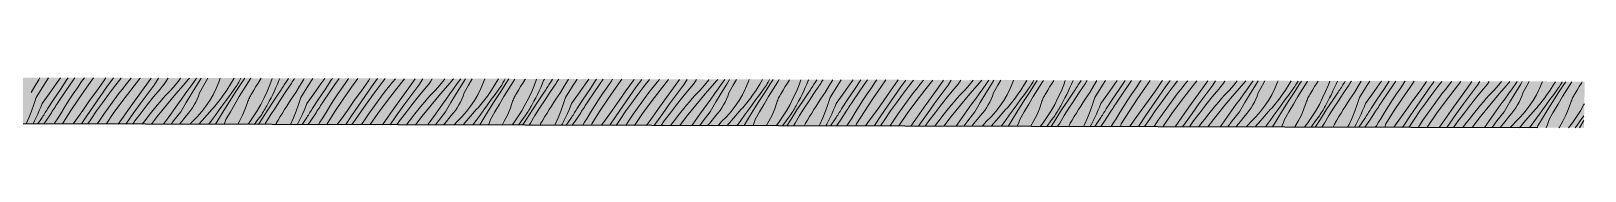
# Model space of a CAD drawing. Header units: millimetres. Extents: x 0 to 673989, y 0 to 383369.
# Drawn here: x 10.067 to 12.059, y 16.606 to 16.674 of the extents above; entities that cross this region are included whole.
import ezdxf

# ---------------------------------------------------------------- set-up
doc = ezdxf.new("R2010")
doc.units = ezdxf.units.MM
doc.header["$LTSCALE"] = 500
doc.layers.add('PDF _420-K Ściany', color=7, linetype='Continuous')

msp = doc.modelspace()

# ---------------------------------------------------------------- linework, layer by layer
at = {"layer": 'PDF _420-K Ściany', "lineweight": 5}
for points in [[(10.0781, 16.6698), (10.0765, 16.6672), (10.0715, 16.6591), (10.0667, 16.6509)], [(10.0892, 16.6698), (10.0831, 16.6605), (10.0731, 16.6445)], [(10.1045, 16.6697), (10.0989, 16.6619), (10.0899, 16.6493), (10.081, 16.6366)], [(10.1143, 16.6697), (10.1127, 16.6674), (10.1043, 16.6549), (10.096, 16.6424), (10.0878, 16.6298)], [(10.135, 16.6697), (10.1315, 16.6649), (10.1261, 16.6571), (10.1207, 16.6493), (10.1155, 16.6413), (10.1104, 16.6333), (10.1055, 16.6252), (10.1006, 16.617)], [(10.1229, 16.6697), (10.1168, 16.6611), (10.1094, 16.6504), (10.1022, 16.6396)], [(10.1467, 16.6696), (10.1381, 16.6578), (10.1274, 16.6423), (10.117, 16.6265), (10.1071, 16.6107)], [(10.1625, 16.6696), (10.1598, 16.6658), (10.1508, 16.6532), (10.1418, 16.6406), (10.1329, 16.628), (10.1239, 16.6153), (10.1206, 16.6106)], [(10.1723, 16.6696), (10.1639, 16.658), (10.1552, 16.6458), (10.1466, 16.6334), (10.1382, 16.621), (10.1313, 16.6106)], [(10.1822, 16.6695), (10.1817, 16.669), (10.1738, 16.6587), (10.166, 16.6483), (10.1583, 16.6378), (10.1507, 16.6272), (10.1434, 16.6165), (10.1394, 16.6106)], [(10.2069, 16.6695), (10.2063, 16.6687), (10.1945, 16.654), (10.1831, 16.639), (10.172, 16.6238), (10.1628, 16.6105)], [(10.1952, 16.6695), (10.1945, 16.6687), (10.1909, 16.6642), (10.1873, 16.6598), (10.1837, 16.6553), (10.1802, 16.6508), (10.1767, 16.6463)], [(10.2205, 16.6694), (10.2117, 16.6571), (10.2027, 16.6445), (10.1937, 16.6319), (10.1848, 16.6193), (10.1785, 16.6105)], [(10.2301, 16.6694), (10.2247, 16.6603), (10.2156, 16.6483), (10.2066, 16.6363), (10.1978, 16.6241), (10.1891, 16.6118), (10.1882, 16.6105)], [(10.2423, 16.6694), (10.242, 16.6689), (10.2398, 16.6653), (10.2374, 16.6618), (10.2348, 16.6585), (10.232, 16.6553), (10.2238, 16.6452), (10.2157, 16.6351), (10.2077, 16.6248), (10.1999, 16.6144), (10.197, 16.6105)], [(10.2583, 16.6694), (10.2569, 16.6673), (10.2516, 16.6604), (10.2458, 16.6539), (10.2396, 16.6477), (10.2358, 16.6434), (10.2321, 16.6391), (10.2284, 16.6347), (10.2248, 16.6303), (10.2212, 16.6259), (10.2177, 16.6214), (10.2141, 16.6169), (10.2107, 16.6124)], [(10.27, 16.6693), (10.2683, 16.6674), (10.2666, 16.6653), (10.2648, 16.6633), (10.2523, 16.6492), (10.2402, 16.6348), (10.2284, 16.6201), (10.221, 16.6104)], [(10.2788, 16.6693), (10.2787, 16.6691), (10.2739, 16.6625), (10.269, 16.6558), (10.2642, 16.6491), (10.2594, 16.6425), (10.2547, 16.6358), (10.2457, 16.6232), (10.2367, 16.6105), (10.2365, 16.6103)], [(10.2848, 16.6693), (10.28, 16.6616), (10.2728, 16.6499), (10.2656, 16.6382), (10.2586, 16.6263), (10.2495, 16.6144), (10.2465, 16.6103)], [(10.2935, 16.6693), (10.2882, 16.6602), (10.2827, 16.6504), (10.2813, 16.6464), (10.2798, 16.6425), (10.278, 16.6386), (10.276, 16.6349), (10.2738, 16.6313), (10.2713, 16.6279), (10.2687, 16.6245), (10.2659, 16.6214), (10.2577, 16.6113), (10.2569, 16.6103)], [(10.3093, 16.6692), (10.3075, 16.664), (10.3041, 16.6559), (10.3002, 16.6481), (10.2958, 16.6406), (10.2909, 16.6334), (10.2855, 16.6265), (10.2797, 16.6199), (10.2735, 16.6138), (10.2704, 16.6103)], [(10.3356, 16.6692), (10.3349, 16.6678), (10.334, 16.6659), (10.3329, 16.664), (10.3319, 16.6622), (10.3308, 16.6604), (10.3296, 16.6586), (10.3284, 16.6569), (10.3272, 16.6551), (10.3223, 16.6485), (10.3175, 16.6419), (10.3126, 16.6352), (10.3078, 16.6285), (10.303, 16.6219), (10.2982, 16.6152), (10.2946, 16.6102)], [(10.3406, 16.6691), (10.3362, 16.6624), (10.3286, 16.6509), (10.3212, 16.6393), (10.3139, 16.6277), (10.3067, 16.616), (10.3032, 16.6102)], [(10.3123, 16.6461), (10.3176, 16.6537), (10.3226, 16.6616), (10.327, 16.6692)], [(10.3484, 16.6691), (10.3455, 16.6647), (10.3395, 16.6552), (10.3336, 16.6456), (10.3278, 16.636), (10.3222, 16.6262), (10.3166, 16.6165), (10.3153, 16.6125), (10.3143, 16.6101)], [(10.3617, 16.6691), (10.3606, 16.6673), (10.3578, 16.6629), (10.3551, 16.6585), (10.3523, 16.654), (10.3496, 16.6495), (10.3488, 16.6482), (10.348, 16.6468), (10.3473, 16.6455), (10.3466, 16.6441), (10.3459, 16.6427), (10.3454, 16.6412), (10.3448, 16.6398), (10.3443, 16.6383), (10.3414, 16.63), (10.338, 16.622), (10.3341, 16.6142), (10.3317, 16.6101)], [(10.3463, 16.6122), (10.3516, 16.6198), (10.3565, 16.6276), (10.3611, 16.6356), (10.3654, 16.6439), (10.3693, 16.6523), (10.3727, 16.6609), (10.3757, 16.669)], [(10.3933, 16.6638), (10.3923, 16.6622), (10.3913, 16.6606), (10.3903, 16.6591), (10.3893, 16.6575), (10.3883, 16.656), (10.3873, 16.6544), (10.3864, 16.6529), (10.3854, 16.6513), (10.3777, 16.6399), (10.3701, 16.6285), (10.3626, 16.6169), (10.3582, 16.61)], [(10.3698, 16.6357), (10.3721, 16.64), (10.3744, 16.6442), (10.3766, 16.6485), (10.3787, 16.6529), (10.3807, 16.6573), (10.3827, 16.6617), (10.3846, 16.6661), (10.3858, 16.669)], [(10.3967, 16.669), (10.3933, 16.6638)], [(10.4046, 16.669), (10.4041, 16.6681), (10.4029, 16.6662), (10.4017, 16.6644), (10.4005, 16.6626), (10.3993, 16.6607), (10.3981, 16.6589)], [(10.417, 16.6689), (10.4159, 16.6672), (10.4109, 16.6591), (10.4061, 16.6509)], [(10.428, 16.6689), (10.4225, 16.6605), (10.4125, 16.6445)], [(10.4433, 16.6689), (10.4383, 16.6619), (10.4294, 16.6493), (10.4204, 16.6366)], [(10.4531, 16.6688), (10.4521, 16.6674), (10.4437, 16.6549), (10.4354, 16.6424), (10.4272, 16.6298)], [(10.4738, 16.6688), (10.471, 16.6649), (10.4655, 16.6571), (10.4602, 16.6493), (10.4549, 16.6413), (10.4498, 16.6333), (10.4449, 16.6252), (10.44, 16.617)], [(10.4617, 16.6688), (10.4562, 16.6611), (10.4488, 16.6504), (10.4416, 16.6396)], [(10.4855, 16.6688), (10.4775, 16.6578), (10.4668, 16.6423), (10.4564, 16.6265), (10.4465, 16.6106)], [(10.5013, 16.6687), (10.4992, 16.6658), (10.4902, 16.6532), (10.4812, 16.6406), (10.4723, 16.628), (10.4633, 16.6153), (10.4594, 16.6098)], [(10.511, 16.6687), (10.5033, 16.658), (10.4946, 16.6458), (10.486, 16.6334), (10.4776, 16.621), (10.4702, 16.6097)], [(10.5209, 16.6687), (10.5132, 16.6587), (10.5054, 16.6483), (10.4977, 16.6378), (10.4902, 16.6272), (10.4828, 16.6165), (10.4782, 16.6097)], [(10.5456, 16.6686), (10.5339, 16.654), (10.5225, 16.639), (10.5114, 16.6238), (10.5016, 16.6097)], [(10.5339, 16.6686), (10.5303, 16.6642), (10.5267, 16.6598), (10.5231, 16.6553), (10.5196, 16.6508), (10.5161, 16.6463)], [(10.5593, 16.6686), (10.5511, 16.6571), (10.5421, 16.6445), (10.5331, 16.6319), (10.5242, 16.6193), (10.5173, 16.6096)], [(10.569, 16.6685), (10.5641, 16.6603), (10.555, 16.6483), (10.5461, 16.6363), (10.5372, 16.6241), (10.5286, 16.6118), (10.527, 16.6096)], [(10.5812, 16.6685), (10.5792, 16.6653), (10.5768, 16.6618), (10.5742, 16.6585), (10.5714, 16.6553), (10.5632, 16.6452), (10.5551, 16.6351), (10.5471, 16.6248), (10.5393, 16.6144), (10.5358, 16.6096)], [(10.5971, 16.6685), (10.5963, 16.6673), (10.591, 16.6604), (10.5852, 16.6539), (10.579, 16.6477), (10.5752, 16.6434), (10.5715, 16.6391), (10.5679, 16.6347), (10.5642, 16.6303), (10.5606, 16.6259), (10.5571, 16.6214), (10.5536, 16.6169), (10.5501, 16.6124)], [(10.6087, 16.6684), (10.6077, 16.6674), (10.606, 16.6653), (10.6042, 16.6633), (10.5917, 16.6492), (10.5796, 16.6348), (10.5678, 16.6201), (10.5598, 16.6095)], [(10.6176, 16.6684), (10.6133, 16.6625), (10.6085, 16.6558), (10.6037, 16.6491), (10.5989, 16.6425), (10.5941, 16.6358), (10.5851, 16.6232), (10.5761, 16.6105), (10.5753, 16.6095)], [(10.6237, 16.6684), (10.6194, 16.6616), (10.6122, 16.6499), (10.6051, 16.6382), (10.598, 16.6263), (10.589, 16.6144), (10.5853, 16.6094)], [(10.6324, 16.6684), (10.6276, 16.6602), (10.6221, 16.6504), (10.6207, 16.6464), (10.6192, 16.6425), (10.6174, 16.6386), (10.6154, 16.6349), (10.6132, 16.6313), (10.6108, 16.6279), (10.6081, 16.6245), (10.6054, 16.6214), (10.5971, 16.6113), (10.5956, 16.6094)], [(10.6484, 16.6683), (10.6469, 16.664), (10.6435, 16.6559), (10.6396, 16.6481), (10.6352, 16.6406), (10.6303, 16.6334), (10.6249, 16.6265), (10.6191, 16.6199), (10.6129, 16.6138), (10.6092, 16.6095), (10.6091, 16.6094)], [(10.6746, 16.6683), (10.6744, 16.6678), (10.6734, 16.6659), (10.6723, 16.664), (10.6713, 16.6622), (10.6702, 16.6604), (10.669, 16.6586), (10.6678, 16.6569), (10.6666, 16.6551), (10.6617, 16.6485), (10.6569, 16.6419), (10.652, 16.6352), (10.6472, 16.6285), (10.6424, 16.6219), (10.6376, 16.6152), (10.6334, 16.6093)], [(10.6795, 16.6683), (10.6756, 16.6624), (10.6681, 16.6509), (10.6607, 16.6393), (10.6533, 16.6277), (10.6461, 16.616), (10.6421, 16.6093)], [(10.6518, 16.6461), (10.6571, 16.6537), (10.662, 16.6616), (10.6659, 16.6683)], [(10.6872, 16.6682), (10.6849, 16.6647), (10.6789, 16.6552), (10.673, 16.6456), (10.6672, 16.636), (10.6616, 16.6262), (10.656, 16.6165), (10.6547, 16.6125), (10.6534, 16.6093)], [(10.7006, 16.6682), (10.7, 16.6673), (10.6973, 16.6629), (10.6945, 16.6585), (10.6918, 16.654), (10.689, 16.6495), (10.6882, 16.6482), (10.6874, 16.6468), (10.6867, 16.6455), (10.686, 16.6441), (10.6854, 16.6427), (10.6848, 16.6412), (10.6842, 16.6398), (10.6837, 16.6383), (10.6809, 16.63), (10.6775, 16.622), (10.6735, 16.6142), (10.6706, 16.6092)], [(10.6857, 16.6122), (10.691, 16.6198), (10.6959, 16.6276), (10.7005, 16.6356), (10.7048, 16.6439), (10.7087, 16.6523), (10.7122, 16.6609), (10.7148, 16.6682)], [(10.7327, 16.6638), (10.7317, 16.6622), (10.7307, 16.6606), (10.7297, 16.6591), (10.7287, 16.6575), (10.7277, 16.656), (10.7268, 16.6544), (10.7258, 16.6529), (10.7248, 16.6513), (10.7171, 16.6399), (10.7095, 16.6285), (10.702, 16.6169), (10.697, 16.6092)], [(10.7092, 16.6357), (10.7116, 16.64), (10.7138, 16.6442), (10.716, 16.6485), (10.7181, 16.6529), (10.7202, 16.6573), (10.7221, 16.6617), (10.724, 16.6661), (10.7249, 16.6681)], [(10.7355, 16.6681), (10.7327, 16.6638)], [(10.7435, 16.6681), (10.7435, 16.6681), (10.7423, 16.6662), (10.7411, 16.6644), (10.7399, 16.6626), (10.7387, 16.6607), (10.7376, 16.6589)], [(10.7558, 16.6681), (10.7553, 16.6672), (10.7503, 16.6591), (10.7455, 16.6509)], [(10.7669, 16.668), (10.7619, 16.6605), (10.7519, 16.6445)], [(10.7821, 16.668), (10.7777, 16.6619), (10.7688, 16.6493), (10.7598, 16.6366)], [(10.7919, 16.668), (10.7915, 16.6674), (10.7831, 16.6549), (10.7748, 16.6424), (10.7666, 16.6298)], [(10.8125, 16.6679), (10.8104, 16.6649), (10.8049, 16.6571), (10.7996, 16.6493), (10.7944, 16.6413), (10.7893, 16.6333), (10.7843, 16.6252), (10.7794, 16.617)], [(10.8005, 16.6679), (10.7956, 16.6611), (10.7882, 16.6504), (10.781, 16.6396)], [(10.8242, 16.6679), (10.8169, 16.6578), (10.8062, 16.6423), (10.7958, 16.6265), (10.7859, 16.6106)], [(10.8401, 16.6678), (10.8386, 16.6658), (10.8296, 16.6532), (10.8207, 16.6406), (10.8117, 16.628), (10.8027, 16.6153), (10.7981, 16.6089)], [(10.8498, 16.6678), (10.8427, 16.658), (10.834, 16.6458), (10.8255, 16.6334), (10.817, 16.621), (10.809, 16.6089)], [(10.8596, 16.6678), (10.8526, 16.6587), (10.8448, 16.6483), (10.8371, 16.6378), (10.8296, 16.6272), (10.8222, 16.6165), (10.8171, 16.6088)], [(10.8843, 16.6677), (10.8733, 16.654), (10.8619, 16.639), (10.8508, 16.6238), (10.8404, 16.6088)], [(10.8726, 16.6678), (10.8697, 16.6642), (10.8661, 16.6598), (10.8625, 16.6553), (10.859, 16.6508), (10.8556, 16.6463)], [(10.8981, 16.6677), (10.8905, 16.6571), (10.8816, 16.6445), (10.8726, 16.6319), (10.8636, 16.6193), (10.8561, 16.6087)], [(10.9079, 16.6677), (10.9035, 16.6603), (10.8944, 16.6483), (10.8855, 16.6363), (10.8767, 16.6241), (10.868, 16.6118), (10.8658, 16.6087)], [(10.9201, 16.6676), (10.9186, 16.6653), (10.9162, 16.6618), (10.9136, 16.6585), (10.9108, 16.6553), (10.9026, 16.6452), (10.8945, 16.6351), (10.8865, 16.6248), (10.8787, 16.6144), (10.8746, 16.6087)], [(10.9359, 16.6676), (10.9358, 16.6673), (10.9304, 16.6604), (10.9246, 16.6539), (10.9184, 16.6477), (10.9146, 16.6434), (10.9109, 16.6391), (10.9073, 16.6347), (10.9036, 16.6303), (10.9, 16.6259), (10.8965, 16.6214), (10.893, 16.6169), (10.8895, 16.6124)], [(10.9473, 16.6676), (10.9472, 16.6674), (10.9454, 16.6653), (10.9436, 16.6633), (10.9311, 16.6492), (10.919, 16.6348), (10.9072, 16.6201), (10.8985, 16.6086)], [(10.9564, 16.6675), (10.9527, 16.6625), (10.9479, 16.6558), (10.9431, 16.6491), (10.9383, 16.6425), (10.9335, 16.6358), (10.9245, 16.6232), (10.9155, 16.6105), (10.9141, 16.6086)], [(10.9625, 16.6675), (10.9588, 16.6616), (10.9516, 16.6499), (10.9445, 16.6382), (10.9374, 16.6263), (10.9284, 16.6144), (10.9241, 16.6086)], [(10.9713, 16.6675), (10.967, 16.6602), (10.9615, 16.6504), (10.9601, 16.6464), (10.9586, 16.6425), (10.9568, 16.6386), (10.9548, 16.6349), (10.9526, 16.6313), (10.9502, 16.6279), (10.9476, 16.6245), (10.9448, 16.6214), (10.9365, 16.6113), (10.9343, 16.6085)], [(10.9875, 16.6675), (10.9863, 16.664), (10.9829, 16.6559), (10.979, 16.6481), (10.9746, 16.6406), (10.9697, 16.6334), (10.9643, 16.6265), (10.9585, 16.6199), (10.9523, 16.6138), (10.9486, 16.6095), (10.9477, 16.6085)], [(11.0136, 16.6674), (11.0128, 16.6659), (11.0118, 16.664), (11.0107, 16.6622), (11.0096, 16.6604), (11.0084, 16.6586), (11.0072, 16.6569), (11.006, 16.6551), (11.0011, 16.6485), (10.9963, 16.6419), (10.9915, 16.6352), (10.9866, 16.6285), (10.9818, 16.6219), (10.977, 16.6152), (10.9722, 16.6085), (10.9722, 16.6084)], [(11.0183, 16.6674), (11.015, 16.6624), (11.0075, 16.6509), (11.0001, 16.6393), (10.9927, 16.6277), (10.9855, 16.616), (10.981, 16.6084)], [(10.9912, 16.6461), (10.9965, 16.6537), (11.0014, 16.6616), (11.0048, 16.6674)], [(11.0261, 16.6674), (11.0243, 16.6647), (11.0183, 16.6552), (11.0124, 16.6456), (11.0066, 16.636), (11.001, 16.6262), (10.9954, 16.6165), (10.9941, 16.6125), (10.9925, 16.6085), (10.9925, 16.6084)], [(11.0394, 16.6673), (11.0367, 16.6629), (11.0339, 16.6585), (11.0312, 16.654), (11.0285, 16.6495), (11.0276, 16.6482), (11.0268, 16.6468), (11.0261, 16.6455), (11.0254, 16.6441), (11.0248, 16.6427), (11.0242, 16.6412), (11.0236, 16.6398), (11.0231, 16.6383), (11.0203, 16.63), (11.0169, 16.622), (11.0129, 16.6142), (11.0095, 16.6083)], [(11.0251, 16.6122), (11.0304, 16.6198), (11.0354, 16.6276), (11.04, 16.6356), (11.0442, 16.6439), (11.0481, 16.6523), (11.0516, 16.6609), (11.0539, 16.6673)], [(11.0721, 16.6638), (11.0711, 16.6622), (11.0701, 16.6606), (11.0691, 16.6591), (11.0681, 16.6575), (11.0672, 16.656), (11.0662, 16.6544), (11.0652, 16.6529), (11.0642, 16.6513), (11.0565, 16.6399), (11.0489, 16.6285), (11.0414, 16.6169), (11.0359, 16.6083)], [(11.0486, 16.6357), (11.051, 16.64), (11.0532, 16.6442), (11.0554, 16.6485), (11.0575, 16.6529), (11.0596, 16.6573), (11.0615, 16.6617), (11.0634, 16.6661), (11.0639, 16.6673)], [(11.0744, 16.6672), (11.0721, 16.6638)], [(11.0823, 16.6672), (11.0817, 16.6662), (11.0805, 16.6644), (11.0793, 16.6626), (11.0781, 16.6607), (11.077, 16.6589)], [(11.0947, 16.6672), (11.0898, 16.6591), (11.0849, 16.6509)], [(11.1057, 16.6672), (11.1013, 16.6605), (11.0913, 16.6445)], [(11.1209, 16.6671), (11.1171, 16.6619), (11.1082, 16.6493), (11.0992, 16.6366)], [(11.1307, 16.6671), (11.1225, 16.6549), (11.1142, 16.6424), (11.106, 16.6298)], [(11.1513, 16.667), (11.1498, 16.6649), (11.1443, 16.6571), (11.139, 16.6493), (11.1338, 16.6413), (11.1287, 16.6333), (11.1237, 16.6252), (11.1188, 16.617)], [(11.1393, 16.6671), (11.135, 16.6611), (11.1277, 16.6504), (11.1204, 16.6396)], [(11.163, 16.667), (11.1563, 16.6578), (11.1456, 16.6423), (11.1353, 16.6265), (11.1253, 16.6106)], [(11.1788, 16.667), (11.178, 16.6658), (11.169, 16.6532), (11.1601, 16.6406), (11.1511, 16.628), (11.1421, 16.6153), (11.1369, 16.608)], [(11.1886, 16.6669), (11.1821, 16.658), (11.1734, 16.6458), (11.1649, 16.6334), (11.1564, 16.621), (11.1481, 16.6085), (11.1478, 16.608)], [(11.1984, 16.6669), (11.192, 16.6587), (11.1842, 16.6483), (11.1765, 16.6378), (11.169, 16.6272), (11.1616, 16.6165), (11.1559, 16.608)], [(11.223, 16.6669), (11.2127, 16.654), (11.2013, 16.639), (11.1902, 16.6238), (11.1795, 16.6083), (11.1793, 16.6079)], [(11.2369, 16.6668), (11.23, 16.6571), (11.221, 16.6445), (11.212, 16.6319), (11.203, 16.6193), (11.1949, 16.6079)], [(11.2113, 16.6669), (11.2091, 16.6642), (11.2055, 16.6598), (11.202, 16.6553), (11.1984, 16.6508), (11.195, 16.6463)], [(11.2468, 16.6668), (11.2429, 16.6603), (11.2338, 16.6483), (11.2249, 16.6363), (11.2161, 16.6241), (11.2074, 16.6118), (11.2046, 16.6078)], [(11.259, 16.6668), (11.258, 16.6653), (11.2556, 16.6618), (11.253, 16.6585), (11.2502, 16.6553), (11.242, 16.6452), (11.2339, 16.6351), (11.2259, 16.6248), (11.2181, 16.6144), (11.2133, 16.6078)], [(11.2747, 16.6667), (11.2698, 16.6604), (11.264, 16.6539), (11.2578, 16.6477), (11.2541, 16.6434), (11.2503, 16.6391), (11.2467, 16.6347), (11.243, 16.6303), (11.2394, 16.6259), (11.2359, 16.6214), (11.2324, 16.6169), (11.2289, 16.6124)], [(11.286, 16.6667), (11.2848, 16.6653), (11.283, 16.6633), (11.2705, 16.6492), (11.2584, 16.6348), (11.2467, 16.6201), (11.2373, 16.6078)], [(11.2951, 16.6667), (11.2921, 16.6625), (11.2873, 16.6558), (11.2825, 16.6491), (11.2777, 16.6425), (11.2729, 16.6358), (11.2639, 16.6232), (11.2549, 16.6105), (11.2529, 16.6077)], [(11.3014, 16.6666), (11.2982, 16.6616), (11.291, 16.6499), (11.2839, 16.6382), (11.2768, 16.6263), (11.2678, 16.6144), (11.2628, 16.6077)], [(11.3102, 16.6666), (11.3064, 16.6602), (11.3009, 16.6504), (11.2996, 16.6464), (11.298, 16.6425), (11.2962, 16.6386), (11.2942, 16.6349), (11.292, 16.6313), (11.2896, 16.6279), (11.287, 16.6245), (11.2842, 16.6214), (11.2759, 16.6113), (11.2731, 16.6077)], [(11.3266, 16.6666), (11.3257, 16.664), (11.3223, 16.6559), (11.3184, 16.6481), (11.314, 16.6406), (11.3091, 16.6334), (11.3037, 16.6265), (11.298, 16.6199), (11.2917, 16.6138), (11.288, 16.6095), (11.2864, 16.6076)], [(11.3525, 16.6665), (11.3522, 16.6659), (11.3512, 16.664), (11.3501, 16.6622), (11.349, 16.6604), (11.3478, 16.6586), (11.3467, 16.6569), (11.3454, 16.6551), (11.3406, 16.6485), (11.3357, 16.6419), (11.3309, 16.6352), (11.326, 16.6285), (11.3212, 16.6219), (11.3164, 16.6152), (11.3116, 16.6085), (11.3109, 16.6076)], [(11.3571, 16.6665), (11.3544, 16.6624), (11.3469, 16.6509), (11.3395, 16.6393), (11.3322, 16.6277), (11.3249, 16.616), (11.3198, 16.6075)], [(11.3306, 16.6461), (11.3359, 16.6537), (11.3408, 16.6616), (11.3437, 16.6665)], [(11.3649, 16.6665), (11.3637, 16.6647), (11.3577, 16.6552), (11.3518, 16.6456), (11.3461, 16.636), (11.3404, 16.6262), (11.3348, 16.6165), (11.3335, 16.6125), (11.3319, 16.6085), (11.3315, 16.6075)], [(11.3783, 16.6664), (11.3761, 16.6629), (11.3733, 16.6585), (11.3706, 16.654), (11.3679, 16.6495), (11.367, 16.6482), (11.3662, 16.6468), (11.3655, 16.6455), (11.3648, 16.6441), (11.3642, 16.6427), (11.3636, 16.6412), (11.363, 16.6398), (11.3626, 16.6383), (11.3597, 16.63), (11.3563, 16.622), (11.3524, 16.6142), (11.3484, 16.6075)], [(11.3645, 16.6122), (11.3698, 16.6198), (11.3748, 16.6276), (11.3794, 16.6356), (11.3836, 16.6439), (11.3875, 16.6523), (11.391, 16.6609), (11.393, 16.6664)], [(11.4115, 16.6638), (11.4105, 16.6622), (11.4095, 16.6606), (11.4085, 16.6591), (11.4075, 16.6575), (11.4066, 16.656), (11.4056, 16.6544), (11.4046, 16.6529), (11.4036, 16.6513), (11.3959, 16.6399), (11.3883, 16.6285), (11.3808, 16.6169), (11.3747, 16.6074)], [(11.388, 16.6357), (11.3904, 16.64), (11.3926, 16.6442), (11.3948, 16.6485), (11.3969, 16.6529), (11.399, 16.6573), (11.401, 16.6617), (11.4029, 16.6661), (11.403, 16.6664)], [(11.4132, 16.6664), (11.4115, 16.6638)], [(11.4212, 16.6663), (11.4211, 16.6662), (11.4199, 16.6644), (11.4187, 16.6626), (11.4176, 16.6607), (11.4164, 16.6589)], [(11.4336, 16.6663), (11.4292, 16.6591), (11.4243, 16.6509)], [(11.4445, 16.6663), (11.4407, 16.6605), (11.4308, 16.6445)], [(11.4597, 16.6662), (11.4566, 16.6619), (11.4476, 16.6493), (11.4386, 16.6366)], [(11.4696, 16.6662), (11.4619, 16.6549), (11.4536, 16.6424), (11.4454, 16.6298)], [(11.4901, 16.6662), (11.4892, 16.6649), (11.4837, 16.6571), (11.4784, 16.6493), (11.4732, 16.6413), (11.4681, 16.6333), (11.4631, 16.6252), (11.4583, 16.617)], [(11.478, 16.6662), (11.4745, 16.6611), (11.4671, 16.6504), (11.4598, 16.6396)], [(11.5018, 16.6661), (11.4957, 16.6578), (11.485, 16.6423), (11.4747, 16.6265), (11.4647, 16.6106)], [(11.5176, 16.6661), (11.5174, 16.6658), (11.5085, 16.6532), (11.4995, 16.6406), (11.4905, 16.628), (11.4815, 16.6153), (11.4757, 16.6071)], [(11.5274, 16.6661), (11.5215, 16.658), (11.5128, 16.6458), (11.5043, 16.6334), (11.4959, 16.621), (11.4876, 16.6085), (11.4867, 16.6071)], [(11.5371, 16.666), (11.5314, 16.6587), (11.5236, 16.6483), (11.5159, 16.6378), (11.5084, 16.6272), (11.501, 16.6165), (11.4947, 16.6071)], [(11.5617, 16.666), (11.5521, 16.654), (11.5407, 16.639), (11.5296, 16.6238), (11.5189, 16.6083), (11.5181, 16.607)], [(11.5757, 16.6659), (11.5694, 16.6571), (11.5604, 16.6445), (11.5514, 16.6319), (11.5424, 16.6193), (11.5337, 16.607)], [(11.55, 16.666), (11.5485, 16.6642), (11.5449, 16.6598), (11.5414, 16.6553), (11.5379, 16.6508), (11.5344, 16.6463)], [(11.5857, 16.6659), (11.5823, 16.6603), (11.5732, 16.6483), (11.5643, 16.6363), (11.5555, 16.6241), (11.5468, 16.6118), (11.5434, 16.607)], [(11.5978, 16.6659), (11.5975, 16.6653), (11.595, 16.6618), (11.5924, 16.6585), (11.5897, 16.6553), (11.5814, 16.6452), (11.5733, 16.6351), (11.5654, 16.6248), (11.5575, 16.6144), (11.5521, 16.6069)], [(11.6134, 16.6658), (11.6092, 16.6604), (11.6034, 16.6539), (11.5972, 16.6477), (11.5935, 16.6434), (11.5898, 16.6391), (11.5861, 16.6347), (11.5825, 16.6303), (11.5789, 16.6259), (11.5753, 16.6214), (11.5718, 16.6169), (11.5683, 16.6124)], [(11.6246, 16.6658), (11.6242, 16.6653), (11.6224, 16.6633), (11.61, 16.6492), (11.5978, 16.6348), (11.5861, 16.6201), (11.576, 16.6069)], [(11.6339, 16.6658), (11.6315, 16.6625), (11.6267, 16.6558), (11.6219, 16.6491), (11.6171, 16.6425), (11.6123, 16.6358), (11.6033, 16.6232), (11.5943, 16.6105), (11.5917, 16.6068)], [(11.6402, 16.6658), (11.6376, 16.6616), (11.6304, 16.6499), (11.6233, 16.6382), (11.6163, 16.6263), (11.6072, 16.6144), (11.6016, 16.6068)], [(11.6491, 16.6657), (11.6459, 16.6602), (11.6403, 16.6504), (11.639, 16.6464), (11.6374, 16.6425), (11.6356, 16.6386), (11.6336, 16.6349), (11.6314, 16.6313), (11.629, 16.6279), (11.6264, 16.6245), (11.6236, 16.6214), (11.6154, 16.6113), (11.6118, 16.6068)], [(11.6658, 16.6657), (11.6652, 16.664), (11.6618, 16.6559), (11.6578, 16.6481), (11.6534, 16.6406), (11.6485, 16.6334), (11.6432, 16.6265), (11.6374, 16.6199), (11.6312, 16.6138), (11.6274, 16.6095), (11.6251, 16.6068)], [(11.6915, 16.6656), (11.6906, 16.664), (11.6895, 16.6622), (11.6884, 16.6604), (11.6873, 16.6586), (11.6861, 16.6569), (11.6848, 16.6551), (11.68, 16.6485), (11.6751, 16.6419), (11.6703, 16.6352), (11.6655, 16.6285), (11.6606, 16.6219), (11.6558, 16.6152), (11.651, 16.6085), (11.6497, 16.6067)], [(11.6959, 16.6656), (11.6938, 16.6624), (11.6863, 16.6509), (11.6789, 16.6393), (11.6716, 16.6277), (11.6644, 16.616), (11.6587, 16.6067)], [(11.67, 16.6461), (11.6753, 16.6537), (11.6802, 16.6616), (11.6826, 16.6657)], [(11.7037, 16.6656), (11.7032, 16.6647), (11.6971, 16.6552), (11.6913, 16.6456), (11.6855, 16.636), (11.6798, 16.6262), (11.6743, 16.6165), (11.6729, 16.6125), (11.6713, 16.6085), (11.6705, 16.6066)], [(11.7172, 16.6656), (11.7155, 16.6629), (11.7127, 16.6585), (11.71, 16.654), (11.7073, 16.6495), (11.7064, 16.6482), (11.7057, 16.6468), (11.7049, 16.6455), (11.7042, 16.6441), (11.7036, 16.6427), (11.703, 16.6412), (11.7025, 16.6398), (11.702, 16.6383), (11.6991, 16.63), (11.6957, 16.622), (11.6918, 16.6142), (11.6874, 16.6067), (11.6873, 16.6066)], [(11.7039, 16.6122), (11.7092, 16.6198), (11.7142, 16.6276), (11.7188, 16.6356), (11.723, 16.6439), (11.7269, 16.6523), (11.7304, 16.6609), (11.7321, 16.6655)], [(11.7509, 16.6638), (11.7499, 16.6622), (11.7489, 16.6606), (11.7479, 16.6591), (11.747, 16.6575), (11.746, 16.656), (11.745, 16.6544), (11.744, 16.6529), (11.743, 16.6513), (11.7353, 16.6399), (11.7277, 16.6285), (11.7202, 16.6169), (11.7136, 16.6065)], [(11.7275, 16.6357), (11.7298, 16.64), (11.732, 16.6442), (11.7342, 16.6485), (11.7363, 16.6529), (11.7384, 16.6573), (11.7404, 16.6617), (11.742, 16.6655)], [(11.752, 16.6655), (11.7509, 16.6638)], [(11.76, 16.6655), (11.7593, 16.6644), (11.7581, 16.6626), (11.757, 16.6607), (11.7558, 16.6589)], [(11.7724, 16.6654), (11.7686, 16.6591), (11.7637, 16.6509)], [(11.7834, 16.6654), (11.7801, 16.6605), (11.7702, 16.6445)], [(11.7984, 16.6654), (11.796, 16.6619), (11.787, 16.6493), (11.778, 16.6366)], [(11.8084, 16.6653), (11.8013, 16.6549), (11.793, 16.6424), (11.7849, 16.6298)], [(11.8289, 16.6653), (11.8286, 16.6649), (11.8231, 16.6571), (11.8178, 16.6493), (11.8126, 16.6413), (11.8075, 16.6333), (11.8025, 16.6252), (11.7977, 16.617)], [(11.8168, 16.6653), (11.8139, 16.6611), (11.8065, 16.6504), (11.7992, 16.6396)], [(11.8406, 16.6653), (11.8351, 16.6578), (11.8244, 16.6423), (11.8141, 16.6265), (11.8041, 16.6106)], [(11.8564, 16.6652), (11.8479, 16.6532), (11.8389, 16.6406), (11.8299, 16.628), (11.8209, 16.6153), (11.8145, 16.6063)], [(11.8661, 16.6652), (11.8609, 16.658), (11.8523, 16.6458), (11.8437, 16.6334), (11.8353, 16.621), (11.827, 16.6085), (11.8255, 16.6062)], [(11.8758, 16.6652), (11.8708, 16.6587), (11.863, 16.6483), (11.8553, 16.6378), (11.8478, 16.6272), (11.8404, 16.6165), (11.8335, 16.6062)], [(11.9004, 16.6651), (11.8915, 16.654), (11.8801, 16.639), (11.8691, 16.6238), (11.8584, 16.6083), (11.8569, 16.6062)], [(11.9145, 16.6651), (11.9088, 16.6571), (11.8998, 16.6445), (11.8908, 16.6319), (11.8818, 16.6193), (11.8728, 16.6066), (11.8725, 16.6061)], [(11.8886, 16.6651), (11.8879, 16.6642), (11.8843, 16.6598), (11.8808, 16.6553), (11.8773, 16.6508), (11.8738, 16.6463)], [(11.9246, 16.665), (11.9217, 16.6603), (11.9127, 16.6483), (11.9037, 16.6363), (11.8949, 16.6241), (11.8862, 16.6118), (11.8822, 16.6061)], [(11.9367, 16.665), (11.9345, 16.6618), (11.9319, 16.6585), (11.9291, 16.6553), (11.9208, 16.6452), (11.9127, 16.6351), (11.9048, 16.6248), (11.897, 16.6144), (11.8909, 16.6061)], [(11.9522, 16.665), (11.9486, 16.6604), (11.9428, 16.6539), (11.9366, 16.6477), (11.9329, 16.6434), (11.9292, 16.6391), (11.9255, 16.6347), (11.9219, 16.6303), (11.9183, 16.6259), (11.9147, 16.6214), (11.9112, 16.6169), (11.9077, 16.6124)], [(11.9633, 16.6649), (11.9618, 16.6633), (11.9494, 16.6492), (11.9373, 16.6348), (11.9255, 16.6201), (11.9147, 16.606)], [(11.9727, 16.6649), (11.9709, 16.6625), (11.9661, 16.6558), (11.9613, 16.6491), (11.9565, 16.6425), (11.9517, 16.6358), (11.9427, 16.6232), (11.9337, 16.6105), (11.9305, 16.606)], [(11.9791, 16.6649), (11.977, 16.6616), (11.9698, 16.6499), (11.9627, 16.6382), (11.9557, 16.6263), (11.9466, 16.6144), (11.9403, 16.6059)], [(11.988, 16.6649), (11.9853, 16.6602), (11.9797, 16.6504), (11.9784, 16.6464), (11.9768, 16.6425), (11.975, 16.6386), (11.973, 16.6349), (11.9708, 16.6313), (11.9684, 16.6279), (11.9658, 16.6245), (11.963, 16.6214), (11.9548, 16.6113), (11.9505, 16.6059)], [(12.0348, 16.6647), (12.0332, 16.6624), (12.0257, 16.6509), (12.0183, 16.6393), (12.011, 16.6277), (12.0038, 16.616), (11.9991, 16.6082)], [(12.0304, 16.6648), (12.03, 16.664), (12.0289, 16.6622), (12.0278, 16.6604), (12.0267, 16.6586), (12.0255, 16.6568), (12.0242, 16.6551), (12.0194, 16.6485), (12.0145, 16.6418), (12.0097, 16.6352), (12.0049, 16.6285), (12.0001, 16.6219), (11.9993, 16.6208)], [(12.0215, 16.6648), (12.0197, 16.6615), (12.0147, 16.6537), (12.0094, 16.6461), (12.0078, 16.6439), (12.0062, 16.6418), (12.0045, 16.6397), (12.0028, 16.6376), (12.0011, 16.6355), (11.9996, 16.6337)], [(12.0049, 16.6648), (12.0046, 16.664), (12.0012, 16.6559), (11.9999, 16.6535)], [(12.0426, 16.6647), (12.0366, 16.6552), (12.0306, 16.6456), (12.0249, 16.6359), (12.0192, 16.6262), (12.0183, 16.6247)], [(12.056, 16.6647), (12.0549, 16.6629), (12.0521, 16.6585), (12.0511, 16.6568)], [(10.0603, 16.6108), (10.0638, 16.6184), (10.0673, 16.6269), (10.0704, 16.6356), (10.0731, 16.6445)], [(10.1022, 16.6396), (10.101, 16.6378), (10.0998, 16.636), (10.0986, 16.6341), (10.0974, 16.6323), (10.0962, 16.6305), (10.095, 16.6286), (10.0939, 16.6268), (10.0927, 16.6249)], [(10.1767, 16.6463), (10.1711, 16.6387), (10.1655, 16.631), (10.16, 16.6232), (10.1547, 16.6153), (10.1516, 16.6106)], [(10.3123, 16.6461), (10.3107, 16.644), (10.3091, 16.6418), (10.3074, 16.6397), (10.3057, 16.6376), (10.304, 16.6355), (10.3023, 16.6334), (10.3005, 16.6314), (10.2987, 16.6294), (10.2862, 16.6152), (10.282, 16.6102)], [(10.3981, 16.6589), (10.3918, 16.6496), (10.3856, 16.6402), (10.3795, 16.6308), (10.3734, 16.6213), (10.3675, 16.6117), (10.3666, 16.61)], [(10.4061, 16.6509), (10.4032, 16.6466), (10.4003, 16.6422), (10.3974, 16.6378), (10.3946, 16.6334), (10.3918, 16.629), (10.389, 16.6245), (10.3863, 16.62), (10.3836, 16.6155), (10.3827, 16.6142), (10.382, 16.6129), (10.3812, 16.6115), (10.3805, 16.6101), (10.3805, 16.61)], [(10.3993, 16.6099), (10.3993, 16.6099), (10.4032, 16.6184), (10.4067, 16.6269), (10.4098, 16.6356), (10.4125, 16.6445)], [(10.4416, 16.6396), (10.4404, 16.6378), (10.4392, 16.636), (10.438, 16.6341), (10.4368, 16.6323), (10.4356, 16.6305), (10.4344, 16.6286), (10.4333, 16.6268), (10.4321, 16.6249)], [(10.5161, 16.6463), (10.5105, 16.6387), (10.5049, 16.631), (10.4994, 16.6232), (10.4941, 16.6153), (10.4904, 16.6097)], [(10.6518, 16.6461), (10.6501, 16.644), (10.6485, 16.6418), (10.6468, 16.6397), (10.6452, 16.6376), (10.6434, 16.6355), (10.6417, 16.6334), (10.6399, 16.6314), (10.6381, 16.6294), (10.6257, 16.6152), (10.6207, 16.6094)], [(10.7376, 16.6589), (10.7312, 16.6496), (10.725, 16.6402), (10.7189, 16.6308), (10.7129, 16.6213), (10.707, 16.6117), (10.7054, 16.6091)], [(10.7455, 16.6509), (10.7426, 16.6466), (10.7397, 16.6422), (10.7368, 16.6378), (10.734, 16.6334), (10.7312, 16.629), (10.7284, 16.6245), (10.7257, 16.62), (10.723, 16.6155), (10.7222, 16.6142), (10.7214, 16.6129), (10.7206, 16.6115), (10.7199, 16.6101), (10.7195, 16.6091)], [(10.7383, 16.609), (10.7387, 16.6099), (10.7426, 16.6184), (10.7461, 16.6269), (10.7492, 16.6356), (10.7519, 16.6445)], [(10.781, 16.6396), (10.7798, 16.6378), (10.7786, 16.636), (10.7774, 16.6341), (10.7762, 16.6323), (10.775, 16.6305), (10.7739, 16.6286), (10.7727, 16.6268), (10.7715, 16.6249)], [(10.8556, 16.6463), (10.8499, 16.6387), (10.8443, 16.631), (10.8389, 16.6232), (10.8335, 16.6153), (10.8292, 16.6088)], [(10.9912, 16.6461), (10.9896, 16.644), (10.9879, 16.6418), (10.9863, 16.6397), (10.9846, 16.6376), (10.9828, 16.6355), (10.9811, 16.6334), (10.9793, 16.6314), (10.9775, 16.6294), (10.9651, 16.6152), (10.9594, 16.6085)], [(11.077, 16.6589), (11.0706, 16.6496), (11.0644, 16.6402), (11.0583, 16.6308), (11.0523, 16.6213), (11.0464, 16.6117), (11.0443, 16.6083)], [(11.0849, 16.6509), (11.082, 16.6466), (11.0791, 16.6422), (11.0762, 16.6378), (11.0734, 16.6334), (11.0706, 16.629), (11.0678, 16.6245), (11.0651, 16.62), (11.0624, 16.6155), (11.0616, 16.6142), (11.0608, 16.6129), (11.06, 16.6115), (11.0593, 16.6101), (11.0587, 16.6087), (11.0585, 16.6082)], [(11.0772, 16.6082), (11.0781, 16.6099), (11.082, 16.6184), (11.0855, 16.6269), (11.0886, 16.6356), (11.0913, 16.6445)], [(11.1204, 16.6396), (11.1192, 16.6378), (11.118, 16.636), (11.1168, 16.6341), (11.1156, 16.6323), (11.1144, 16.6305), (11.1133, 16.6286), (11.1121, 16.6268), (11.1109, 16.6249)], [(11.195, 16.6463), (11.1893, 16.6387), (11.1837, 16.631), (11.1783, 16.6232), (11.1729, 16.6153), (11.1681, 16.6079)], [(11.3306, 16.6461), (11.329, 16.644), (11.3273, 16.6418), (11.3257, 16.6397), (11.324, 16.6376), (11.3223, 16.6355), (11.3205, 16.6334), (11.3187, 16.6314), (11.3169, 16.6294), (11.3045, 16.6152), (11.2981, 16.6076)], [(11.4164, 16.6589), (11.41, 16.6496), (11.4038, 16.6402), (11.3977, 16.6308), (11.3917, 16.6213), (11.3858, 16.6117), (11.3832, 16.6074)], [(11.4243, 16.6509), (11.4214, 16.6466), (11.4185, 16.6422), (11.4156, 16.6378), (11.4128, 16.6334), (11.41, 16.629), (11.4072, 16.6245), (11.4045, 16.62), (11.4018, 16.6155), (11.401, 16.6142), (11.4002, 16.6129), (11.3994, 16.6115), (11.3988, 16.6101), (11.3981, 16.6087), (11.3976, 16.6073)], [(11.4162, 16.6073), (11.4176, 16.6099), (11.4214, 16.6184), (11.4249, 16.6269), (11.428, 16.6356), (11.4308, 16.6445)], [(11.4598, 16.6396), (11.4586, 16.6378), (11.4574, 16.636), (11.4562, 16.6341), (11.455, 16.6323), (11.4539, 16.6305), (11.4527, 16.6286), (11.4515, 16.6268), (11.4503, 16.6249)], [(11.5344, 16.6463), (11.5287, 16.6387), (11.5231, 16.631), (11.5177, 16.6232), (11.5123, 16.6153), (11.5071, 16.6074), (11.5069, 16.6071)], [(11.67, 16.6461), (11.6684, 16.644), (11.6667, 16.6418), (11.6651, 16.6397), (11.6634, 16.6376), (11.6617, 16.6355), (11.6599, 16.6334), (11.6581, 16.6314), (11.6563, 16.6294), (11.6439, 16.6152), (11.6367, 16.6067)], [(11.7558, 16.6589), (11.7495, 16.6496), (11.7432, 16.6402), (11.7371, 16.6308), (11.7311, 16.6213), (11.7252, 16.6117), (11.7221, 16.6065)], [(11.7637, 16.6509), (11.7608, 16.6466), (11.7579, 16.6422), (11.7551, 16.6378), (11.7522, 16.6334), (11.7494, 16.629), (11.7467, 16.6245), (11.7439, 16.62), (11.7412, 16.6155), (11.7404, 16.6142), (11.7396, 16.6129), (11.7389, 16.6115), (11.7382, 16.6101), (11.7375, 16.6087), (11.7369, 16.6073), (11.7366, 16.6065)], [(11.7551, 16.6064), (11.757, 16.6099), (11.7608, 16.6184), (11.7643, 16.6269), (11.7674, 16.6356), (11.7702, 16.6445)], [(11.7992, 16.6396), (11.798, 16.6378), (11.7968, 16.636), (11.7956, 16.6341), (11.7945, 16.6323), (11.7933, 16.6305), (11.7921, 16.6286), (11.7909, 16.6268), (11.7897, 16.6249)], [(11.8738, 16.6463), (11.8681, 16.6387), (11.8625, 16.631), (11.8571, 16.6232), (11.8517, 16.6153), (11.8465, 16.6074), (11.8458, 16.6062)], [(11.9999, 16.6535), (11.9972, 16.6481), (11.9928, 16.6406), (11.9879, 16.6334), (11.9826, 16.6265), (11.9768, 16.6199), (11.9706, 16.6138), (11.9668, 16.6095), (11.9637, 16.6059)], [(12.0511, 16.6568), (12.0494, 16.654), (12.0467, 16.6495), (12.0458, 16.6481), (12.0451, 16.6468), (12.0443, 16.6455), (12.0436, 16.6441), (12.043, 16.6426), (12.0424, 16.6412), (12.0419, 16.6398), (12.0414, 16.6383), (12.0385, 16.63), (12.0351, 16.622), (12.0312, 16.6142), (12.0268, 16.6066), (12.0261, 16.6057)], [(10.0692, 16.6108), (10.0711, 16.6146), (10.0732, 16.6189), (10.0753, 16.6233), (10.0772, 16.6277), (10.0791, 16.6322), (10.081, 16.6366)], [(10.0878, 16.6298), (10.0868, 16.6283), (10.0858, 16.6267), (10.0848, 16.6252), (10.0838, 16.6236), (10.0829, 16.622), (10.0819, 16.6205), (10.0809, 16.6189), (10.0799, 16.6174)], [(10.0927, 16.6249), (10.0863, 16.6156), (10.0831, 16.6107)], [(10.3698, 16.6357), (10.3689, 16.6338), (10.3679, 16.6319), (10.3669, 16.6301), (10.3658, 16.6283), (10.3647, 16.6265), (10.3636, 16.6247), (10.3624, 16.6229), (10.3611, 16.6212), (10.3563, 16.6146), (10.353, 16.61)], [(10.4081, 16.6099), (10.4083, 16.6103), (10.4105, 16.6146), (10.4126, 16.6189), (10.4147, 16.6233), (10.4167, 16.6277), (10.4186, 16.6322), (10.4204, 16.6366)], [(10.4272, 16.6298), (10.4262, 16.6283), (10.4252, 16.6267), (10.4242, 16.6252), (10.4233, 16.6236), (10.4223, 16.622), (10.4213, 16.6205), (10.4203, 16.6189), (10.4193, 16.6174)], [(10.4321, 16.6249), (10.4257, 16.6156), (10.4219, 16.6099)], [(10.7092, 16.6357), (10.7083, 16.6338), (10.7073, 16.6319), (10.7063, 16.6301), (10.7052, 16.6283), (10.7041, 16.6265), (10.703, 16.6247), (10.7018, 16.6229), (10.7005, 16.6212), (10.6957, 16.6146), (10.6917, 16.6092)], [(10.7471, 16.609), (10.7478, 16.6103), (10.7499, 16.6146), (10.7521, 16.6189), (10.7541, 16.6233), (10.7561, 16.6277), (10.758, 16.6322), (10.7598, 16.6366)], [(10.7666, 16.6298), (10.7656, 16.6283), (10.7646, 16.6267), (10.7637, 16.6252), (10.7627, 16.6236), (10.7617, 16.622), (10.7607, 16.6205), (10.7597, 16.6189), (10.7587, 16.6174)], [(10.7715, 16.6249), (10.7652, 16.6156), (10.7607, 16.609)], [(11.0486, 16.6357), (11.0477, 16.6338), (11.0467, 16.6319), (11.0457, 16.6301), (11.0446, 16.6283), (11.0435, 16.6265), (11.0424, 16.6247), (11.0412, 16.6229), (11.0399, 16.6212), (11.0351, 16.6146), (11.0305, 16.6083)], [(11.086, 16.6081), (11.0872, 16.6103), (11.0893, 16.6146), (11.0915, 16.6189), (11.0935, 16.6233), (11.0955, 16.6277), (11.0974, 16.6322), (11.0992, 16.6366)], [(11.106, 16.6298), (11.105, 16.6283), (11.1041, 16.6267), (11.1031, 16.6252), (11.1021, 16.6236), (11.1011, 16.622), (11.1001, 16.6205), (11.0991, 16.6189), (11.0982, 16.6174)], [(11.1109, 16.6249), (11.1046, 16.6156), (11.0996, 16.6081)], [(11.388, 16.6357), (11.3871, 16.6338), (11.3861, 16.6319), (11.3851, 16.6301), (11.384, 16.6283), (11.3829, 16.6265), (11.3818, 16.6247), (11.3806, 16.6229), (11.3794, 16.6212), (11.3745, 16.6146), (11.3696, 16.6079), (11.3693, 16.6074)], [(11.425, 16.6073), (11.4266, 16.6103), (11.4288, 16.6146), (11.4309, 16.6189), (11.4329, 16.6233), (11.4349, 16.6277), (11.4368, 16.6322), (11.4386, 16.6366)], [(11.4454, 16.6298), (11.4445, 16.6283), (11.4435, 16.6267), (11.4425, 16.6252), (11.4415, 16.6236), (11.4405, 16.622), (11.4395, 16.6205), (11.4385, 16.6189), (11.4376, 16.6174)], [(11.4503, 16.6249), (11.444, 16.6156), (11.4384, 16.6072)], [(11.7275, 16.6357), (11.7265, 16.6338), (11.7255, 16.6319), (11.7245, 16.6301), (11.7235, 16.6283), (11.7223, 16.6265), (11.7212, 16.6247), (11.72, 16.6229), (11.7188, 16.6212), (11.7139, 16.6146), (11.7091, 16.6079), (11.7081, 16.6065)], [(11.7639, 16.6064), (11.766, 16.6103), (11.7682, 16.6146), (11.7703, 16.6189), (11.7723, 16.6233), (11.7743, 16.6277), (11.7762, 16.6322), (11.778, 16.6366)], [(11.7849, 16.6298), (11.7839, 16.6283), (11.7829, 16.6267), (11.7819, 16.6252), (11.7809, 16.6236), (11.7799, 16.622), (11.7789, 16.6205), (11.778, 16.6189), (11.777, 16.6174)], [(11.7897, 16.6249), (11.7834, 16.6156), (11.7772, 16.6064)], [(11.9996, 16.6337), (11.9993, 16.6334), (11.9976, 16.6314), (11.9958, 16.6294), (11.9833, 16.6152), (11.9754, 16.6058)], [(11.9993, 16.6209), (11.9952, 16.6152), (11.9904, 16.6085), (11.9885, 16.6058)], [(12.0183, 16.6247), (12.0137, 16.6165), (12.0123, 16.6124), (12.0108, 16.6085), (12.0095, 16.6058)], [(12.0587, 16.6365), (12.0582, 16.6356), (12.0536, 16.6276), (12.0486, 16.6198), (12.0434, 16.6122), (12.0418, 16.61), (12.0401, 16.6079), (12.0384, 16.6057)], [(12.0582, 16.6212), (12.0533, 16.6146), (12.0485, 16.6079), (12.0468, 16.6057)], [(10.0799, 16.6174), (10.0755, 16.6108)], [(10.1006, 16.617), (10.0977, 16.6127), (10.0964, 16.6107)], [(10.2107, 16.6124), (10.2092, 16.6104)], [(10.3463, 16.6122), (10.3447, 16.6101)], [(10.4193, 16.6174), (10.4143, 16.6099)], [(10.44, 16.617), (10.4371, 16.6127), (10.4352, 16.6098)], [(10.4462, 16.6098), (10.4465, 16.6106)], [(10.5501, 16.6124), (10.548, 16.6095)], [(10.6857, 16.6122), (10.6841, 16.61), (10.6835, 16.6092)], [(10.7587, 16.6174), (10.7531, 16.609)], [(10.7794, 16.617), (10.7765, 16.6127), (10.7741, 16.609)], [(10.7854, 16.6089), (10.7859, 16.6106)], [(10.8895, 16.6124), (10.8868, 16.6087)], [(11.0251, 16.6122), (11.0235, 16.61), (11.0222, 16.6083)], [(11.0982, 16.6174), (11.0919, 16.6081)], [(11.1188, 16.617), (11.1159, 16.6127), (11.113, 16.6083), (11.1129, 16.6081)], [(11.1245, 16.608), (11.1253, 16.6106)], [(11.2289, 16.6124), (11.2255, 16.6078)], [(11.3645, 16.6122), (11.3629, 16.61), (11.3613, 16.6079), (11.3609, 16.6074)], [(11.4376, 16.6174), (11.4307, 16.6073)], [(11.4583, 16.617), (11.4553, 16.6127), (11.4524, 16.6083), (11.4517, 16.6072)], [(11.4637, 16.6072), (11.4647, 16.6106)], [(11.5683, 16.6124), (11.5643, 16.6069)], [(11.7039, 16.6122), (11.7023, 16.61), (11.7007, 16.6079), (11.6997, 16.6066)], [(11.777, 16.6174), (11.7696, 16.6064)], [(11.7977, 16.617), (11.7947, 16.6127), (11.7919, 16.6083), (11.7906, 16.6063)], [(11.8028, 16.6063), (11.8041, 16.6106)], [(11.9077, 16.6124), (11.903, 16.606)], [(11.9991, 16.6082), (11.9976, 16.6058)], [(12.0582, 16.6148), (12.0524, 16.6056)]]:
    msp.add_lwpolyline(points, dxfattribs=at)
at = {"layer": 'PDF _420-K Ściany', "lineweight": 25}
msp.add_lwpolyline([(11.9988, 16.6058), (11.999, 16.6058), (8.4274, 16.615)], dxfattribs=at)
at = {"layer": 'PDF _420-K Ściany', "color": 254, "lineweight": 0, "true_color": 0xe8e8e8, "transparency": 33554559}
for points in [[(8.3694, 16.6742), (8.3694, 16.6744), (12.0592, 16.6647), (12.0592, 16.6649)], [(12.0592, 16.6649), (12.0594, 16.6649), (12.0592, 16.6647)], [(12.0592, 16.6647), (12.0594, 16.6649), (12.0594, 16.6647)]]:
    msp.add_solid(points, dxfattribs=at)
at = {"layer": 'PDF _420-K Ściany', "color": 254, "lineweight": 0, "true_color": 0xdfc8bc, "transparency": 33554559}
for points in [[(8.4274, 16.615), (8.4284, 16.6741), (11.999, 16.6058), (12.0001, 16.6648)], [(12.0001, 16.6648), (12.0592, 16.6647), (11.999, 16.6058)], [(11.999, 16.6058), (12.0592, 16.6647), (12.0581, 16.6056)]]:
    msp.add_solid(points, dxfattribs=at)
at = {"layer": 'PDF _420-K Ściany', "color": 253, "lineweight": 0, "true_color": 0xb1b1b1, "transparency": 33554559}
for points in [[(8.4276, 16.6148), (8.4276, 16.615), (11.9988, 16.6056), (11.9988, 16.6058)], [(11.9988, 16.6056), (11.9988, 16.6058), (11.999, 16.6058)], [(11.9988, 16.6056), (11.999, 16.6058), (11.999, 16.6056)]]:
    msp.add_solid(points, dxfattribs=at)

doc.saveas('drawing.dxf')
